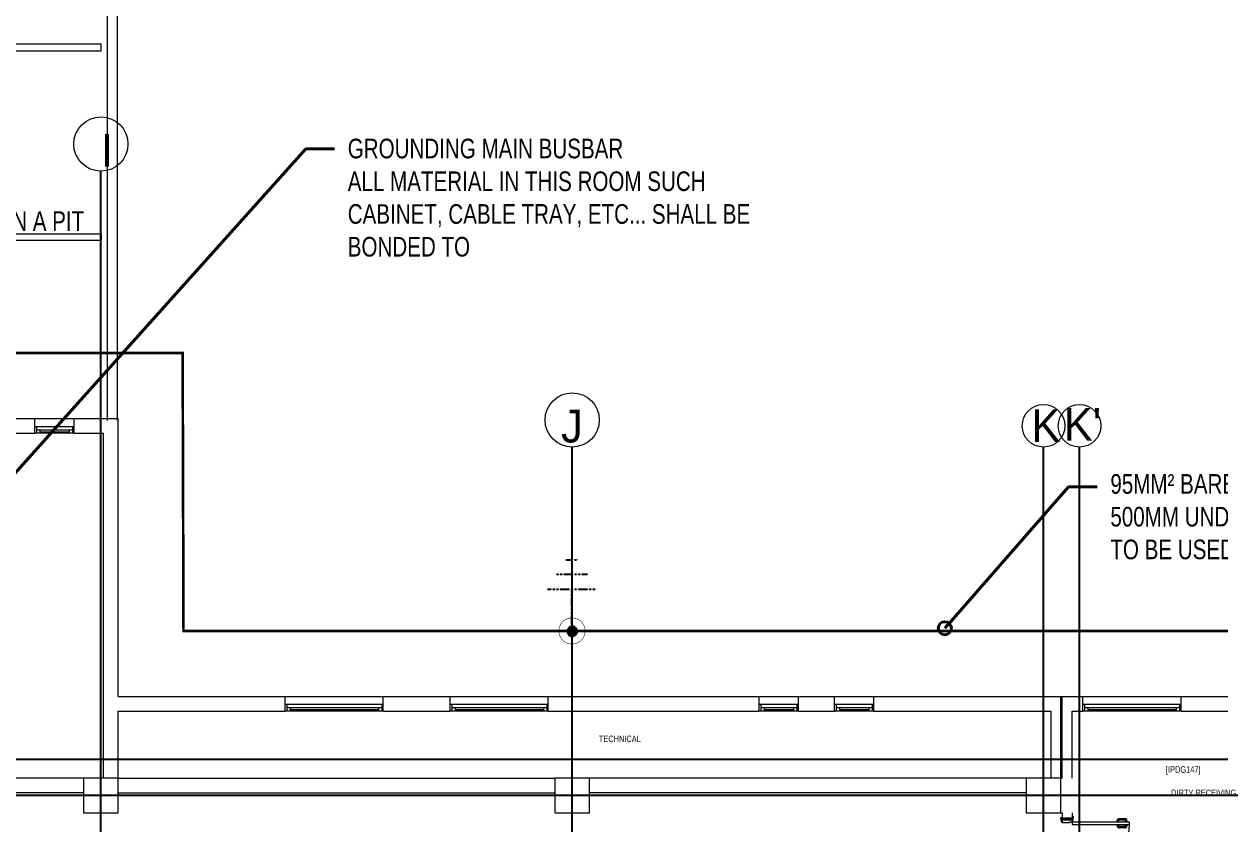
# Model space of a CAD drawing. Header units: metres. Extents: x -18745 to 220762, y -1579758 to -1356048.
# Drawn here: x 143188 to 161460, y -1397523 to -1385298 of the extents above; entities that cross this region are included whole.
import ezdxf
from ezdxf import colors
from ezdxf.entities.mleader import LeaderData, LeaderLine
from ezdxf.math import Vec2, Vec3

# ---------------------------------------------------------------- set-up
doc = ezdxf.new("R2010")
doc.units = ezdxf.units.M
for name, pattern in [('DASHDOTX2', [50.8, 25.4, -12.7, 0, -12.7]), ('DASHED2', [0.375, 0.25, -0.125]), ('PHANTOMX2', [5, 2.5, -0.5, 0.5, -0.5, 0.5, -0.5])]:
    doc.linetypes.add(name, pattern=pattern)
doc.layers.get('0').update_dxf_attribs({"lineweight": 0})
for name, color, linetype in [('0E-PW-GRD', 6, 'Continuous'), ('A-100 - Copy$0$axes', 8, 'Continuous'), ('PD-VENT', 70, 'Continuous')]:
    doc.layers.add(name, color=color, linetype=linetype)
for name, color, linetype, lineweight in [('A-100 - Copy$0$72_EGR_BASE_TEXT', 8, 'Continuous', 0), ('A-100 - Copy$0$Aluminum', 8, 'Continuous', 0), ('A-100 - Copy$0$AxisBalloons_2', 8, 'Continuous', 0), ('A-100 - Copy$0$Proj', 8, 'Continuous', 0), ('A-100 - Copy$0$Structure', 8, 'Continuous', 9), ('A-100 - Copy$0$TEXT', 8, 'Continuous', 0), ('A-100 - Copy$0$Walls', 8, 'Continuous', 0), ('A-100 - Copy$0$Wooden Joinery', 8, 'Continuous', 0), ('E-GRND', 94, 'DASHED2', 40), ('Tiles', 252, 'Continuous', 5)]:
    doc.layers.add(name, color=color, linetype=linetype, lineweight=lineweight)
doc.styles.add('A-100 - Copy$0$Standard', font='GOTHIC.TTF')
doc.styles.add('A-100 - Copy$0$X3G_ENTITY_2587EA', font='swisscl.ttf', dxfattribs={"height": 200})
doc.styles.add('ROMANS', font='romans.shx', dxfattribs={"width": 0.85})

# ---------------------------------------------------------------- blocks, each defined once
blk = doc.blocks.new('A$C22ed9212')
at = {"layer": 'Tiles', "elevation": 0}
for points in [[(-381106, -413551), (-381106, -405051), (-399449, -405051, -0.414214), (-403099, -401401), (-403099, -395531, 0.414214), (-411749, -386881), (-430349, -386881, -0.431909), (-432844, -384231), (-427349, -384231), (-427349, -378241)], [(-380956, -413551), (-380956, -404901), (-399449, -404901, -0.414214), (-402949, -401401), (-402949, -395531, 0.414214), (-411749, -386731), (-430349, -386731, -0.414214), (-432699, -384381), (-427199, -384381), (-427199, -378241)]]:
    blk.add_lwpolyline(points, format="xyb", dxfattribs=at)
for points in [[(-387106, -407801), (-387106, -407901), (-381206, -407901), (-381206, -407801)], [(-387106, -410801), (-387106, -410701), (-381206, -410701), (-381206, -410801)]]:
    blk.add_lwpolyline(points, close=True, dxfattribs=at)
blk = doc.blocks.new('GROUND-ROD1')
at = {"layer": 'E-GRND', "linetype": 'ByBlock', "lineweight": -2}
h = blk.add_hatch(color=256, dxfattribs=at)
edge = h.paths.add_edge_path(flags=0)
edge.add_arc((-6, 4), 76.2, 0, 180)
edge.add_arc((-6, 4), 76.2, 180, 360)
for p, q in [((-650, -373), (-650, 373)), ((-876, -237), (-876, 237)), ((-1097, -92), (-1097, 95)), ((-2, 0), (-650, 0))]:
    blk.add_line(p, q, dxfattribs=at)
at = {"layer": 'E-GRND', "const_width": 8}
blk.add_lwpolyline([(111, -159, -2.025962), (111, 159, -0.493593), (111, -159, 0.493593)], format="xyb", dxfattribs=at)
at = {"layer": 'E-GRND', "linetype": 'ByBlock', "lineweight": -2}
for start, end in [(360, 180), (180, 360)]:
    blk.add_arc((-6, 4), 76.2, start, end, dxfattribs=at)
blk = doc.blocks.new('_Origin')
at = {"color": 0, "linetype": 'ByBlock', "lineweight": -2}
blk.add_line((0, 0), (-1, 0), dxfattribs=at)
blk.add_circle((0, 0), 0.5, dxfattribs=at)
blk = doc.blocks.new('A-100 - Copy$0$A$C692066EF')
at = {"layer": 'A-100 - Copy$0$Wooden Joinery'}
for p, q in [((2366, 240), (2406, 240)), ((2366, 230), (2366, 240)), ((2366, 190), (2366, 180)), ((2376, 240), (2376, 250)), ((2396, 240), (2396, 250)), ((2406, 280), (2496, 280)), ((2406, 260), (2496, 260)), ((2406, 230), (2406, 240)), ((2406, 190), (2406, 180)), ((2506, 240), (2506, 250)), ((2506, 240), (2526, 240)), ((2526, 240), (2526, 250)), ((2366, 180), (2406, 180)), ((2376, 180), (2376, 170)), ((2396, 180), (2396, 170)), ((2406, 160), (2496, 160)), ((2406, 140), (2496, 140)), ((2506, 180), (2506, 170)), ((2506, 180), (2526, 180)), ((2526, 180), (2526, 170))]:
    blk.add_line(p, q, dxfattribs=at)
for points in [[(3215, 1080), (3205, 1080), (3195, 1150), (3215, 1150)], [(3365, 1070), (3375, 1070), (3385, 1140), (3365, 1140)], [(3215, 230), (2336, 230), (2336, 190), (3215, 190)], [(3215, 230), (2336, 230), (2336, 190), (3215, 190)], [(3365, 190), (3375, 190), (3385, 120), (3365, 120)], [(3215, 180), (3205, 180), (3195, 110), (3215, 110)]]:
    blk.add_lwpolyline(points, close=True, dxfattribs=at)
for points in [[(3215, 1105), (3365, 1105), (3365, 1130), (3215, 1130), (3215, 1105)], [(3215, 1105), (3215, 1070), (3255, 1070), (3255, 1060), (3365, 1060), (3365, 1105), (3215, 1105)], [(3215, 155), (3215, 190), (3255, 190), (3255, 200), (3365, 200), (3365, 155), (3215, 155)], [(3215, 155), (3365, 155), (3365, 130), (3215, 130), (3215, 155)]]:
    blk.add_lwpolyline(points, dxfattribs=at)
for centre, radius, start, end in [((3215, 190), 880, 90, 177.3947), ((2406, 250), 30, 90, 180), ((2406, 250), 10, 90, 180), ((2496, 250), 30, 0, 90), ((2496, 250), 10, 0, 90), ((2406, 170), 30, 180, 270), ((2406, 170), 10, 180, 270), ((2496, 170), 10, 270, 0), ((2496, 170), 30, 270, 0)]:
    blk.add_arc(centre, radius, start, end, dxfattribs=at)
blk = doc.blocks.new('A-100 - Copy')
at = {"layer": 'A-100 - Copy$0$Aluminum'}
for p, q in [((143955.8, -1391452.7, -2.4), (143355.8, -1391452.7, -2.4)), ((143955.8, -1391552.7, -2.4), (143355.8, -1391552.7, -2.4)), ((143380.8, -1391452.7, -2.4), (143380.8, -1391552.7, -2.4)), ((143930.8, -1391502.7, -2.4), (143380.8, -1391502.7, -2.4)), ((143430.8, -1391502.7, -2.4), (143430.8, -1391552.7, -2.4)), ((143430.8, -1391527.7, -2.4), (143880.8, -1391527.7, -2.4)), ((143880.8, -1391502.7, -2.4), (143880.8, -1391552.7, -2.4)), ((143930.8, -1391452.7, -2.4), (143930.8, -1391552.7, -2.4)), ((148678.3, -1395697.7, -2.4), (147178.3, -1395697.7, -2.4)), ((147203.3, -1395697.7, -2.4), (147203.3, -1395797.7, -2.4)), ((148653.3, -1395747.7, -2.4), (147203.3, -1395747.7, -2.4)), ((147253.3, -1395747.7, -2.4), (147253.3, -1395797.7, -2.4)), ((148603.3, -1395747.7, -2.4), (148603.3, -1395797.7, -2.4)), ((148653.3, -1395697.7, -2.4), (148653.3, -1395797.7, -2.4)), ((151198.3, -1395697.7, -2.4), (149698.3, -1395697.7, -2.4)), ((149723.3, -1395697.7, -2.6), (149723.3, -1395797.7, -2.6)), ((151173.3, -1395747.7, -2.4), (149723.3, -1395747.7, -2.4)), ((149773.3, -1395747.7, -2.4), (149773.3, -1395797.7, -2.4)), ((151123.3, -1395747.7, -2.4), (151123.3, -1395797.7, -2.4)), ((151173.3, -1395697.7, -2.4), (151173.3, -1395797.7, -2.4)), ((155020.8, -1395697.7, -2.4), (154420.8, -1395697.7, -2.4)), ((154445.8, -1395697.7, -2.4), (154445.8, -1395797.7, -2.4)), ((154995.8, -1395747.7, -2.4), (154445.8, -1395747.7, -2.4)), ((154495.8, -1395747.7, -2.4), (154495.8, -1395797.7, -2.4)), ((154945.8, -1395747.7, -2.4), (154945.8, -1395797.7, -2.4)), ((154995.8, -1395697.7, -2.4), (154995.8, -1395797.7, -2.4)), ((156170.8, -1395697.7, -2.4), (155570.8, -1395697.7, -2.4)), ((155595.8, -1395697.7, -2.4), (155595.8, -1395797.7, -2.4)), ((156145.8, -1395747.7, -2.4), (155595.8, -1395747.7, -2.4)), ((155645.8, -1395747.7, -2.4), (155645.8, -1395797.7, -2.4)), ((156095.8, -1395747.7, -2.4), (156095.8, -1395797.7, -2.4)), ((156145.8, -1395697.7, -2.4), (156145.8, -1395797.7, -2.4)), ((160863.3, -1395697.7, -2.4), (159363.3, -1395697.7, -2.4)), ((159388.3, -1395697.7, -2.4), (159388.3, -1395797.7, -2.4)), ((160838.3, -1395747.7, -2.4), (159388.3, -1395747.7, -2.4)), ((159438.3, -1395747.7, -2.4), (159438.3, -1395797.7, -2.4)), ((160788.3, -1395747.7, -2.4), (160788.3, -1395797.7, -2.4)), ((160838.3, -1395697.7, -2.4), (160838.3, -1395797.7, -2.4)), ((148678.3, -1395797.7, -2.4), (147178.3, -1395797.7, -2.4)), ((147253.3, -1395772.7, -2.4), (148603.3, -1395772.7, -2.4)), ((151198.3, -1395797.7, -2.4), (149698.3, -1395797.7, -2.4)), ((149773.3, -1395772.7, -2.4), (151123.3, -1395772.7, -2.4)), ((155020.8, -1395797.7, -2.4), (154420.8, -1395797.7, -2.4)), ((154495.8, -1395772.7, -2.4), (154945.8, -1395772.7, -2.4)), ((156170.8, -1395797.7, -2.4), (155570.8, -1395797.7, -2.4)), ((155645.8, -1395772.7, -2.4), (156095.8, -1395772.7, -2.4)), ((160865.3, -1395797.7, -0.1), (159365.3, -1395797.7, -0.1)), ((159438.3, -1395772.7, -2.4), (160788.3, -1395772.7, -2.4))]:
    blk.add_line(p, q, dxfattribs=at)
at = {"layer": 'A-100 - Copy$0$axes'}
for p, q in [((144363.7, -1477297.4, 0), (144363.7, -1387547.7, 0)), ((151563.3, -1477297.4, 0), (151563.3, -1391762.7, 0)), ((158763.3, -1477297.4, 0), (158763.3, -1391762.7, 0)), ((159313.3, -1477297.4, 0), (159313.3, -1391762.7, 0)), ((178940.3, -1396537.7, 0), (95643.4, -1396537.7, 0)), ((178940.3, -1397087.7, 0), (95650.8, -1397087.7, 0))]:
    blk.add_line(p, q, dxfattribs=at)
at = {"layer": 'A-100 - Copy$0$AxisBalloons_2'}
for centre, radius in [((144363.7, -1387133.8, 0), 413.9), ((151563.3, -1391348.8, 0), 413.9), ((158763.3, -1391437.7, 0), 325), ((159313.3, -1391437.7, 0), 325)]:
    blk.add_circle(centre, radius, dxfattribs=at)
at = {"layer": 'A-100 - Copy$0$Proj'}
for p, q in [((143355.8, -1391327.7, 0), (143955.8, -1391327.7, 0)), ((147178.3, -1395572.7), (148678.3, -1395572.7)), ((149698.3, -1395572.7, 0), (151198.3, -1395572.7, 0)), ((154420.8, -1395572.7, 0), (155020.8, -1395572.7, 0)), ((155570.8, -1395572.7, 0), (156170.8, -1395572.7, 0)), ((159365.3, -1395572.7, 2.4), (160865.3, -1395572.7, 2.4))]:
    blk.add_line(p, q, dxfattribs=at)
at = {"layer": 'A-100 - Copy$0$Structure', "elevation": 0}
for points in [[(144098.7, -1397352.7), (144628.7, -1397352.7), (144628.7, -1396822.7), (144098.7, -1396822.7)], [(151298.3, -1397352.7), (151828.3, -1397352.7), (151828.3, -1396822.7), (151298.3, -1396822.7)], [(158498.3, -1397352.7), (159028.3, -1397352.7), (159028.3, -1396822.7), (158498.3, -1396822.7)]]:
    blk.add_lwpolyline(points, close=True, dxfattribs=at)
at = {"layer": 'A-100 - Copy$0$Walls'}
for p, q in [((142805.8, -1391327.7, 0), (143355.8, -1391327.7, 0)), ((143355.8, -1391552.7, 0), (143355.8, -1391327.7, 0)), ((143955.8, -1391552.7, 0), (143955.8, -1391327.7, 0)), ((143955.8, -1391327.7, 0), (144628.7, -1391327.7, 0)), ((144628.7, -1395572.7, 0), (144628.7, -1391327.7, 0)), ((142805.8, -1391552.7, 0), (143355.8, -1391552.7, 0)), ((143955.8, -1391552.7, 0), (144403.7, -1391552.7, 0)), ((144403.7, -1396822.7, 0), (144403.7, -1391552.7, 0)), ((144628.7, -1395572.7, -1.9), (147180.3, -1395572.7)), ((147178.3, -1395797.7), (147178.3, -1395572.7)), ((148678.3, -1395797.7), (148678.3, -1395572.7)), ((148680.3, -1395572.7), (149700.3, -1395572.7, 0)), ((149698.3, -1395797.7, 0), (149698.3, -1395572.7, 0)), ((151198.3, -1395797.7, 0), (151198.3, -1395572.7, 0)), ((151200.3, -1395572.7, 0), (154422.8, -1395572.7, 0)), ((154420.8, -1395797.7, 0), (154420.8, -1395572.7, 0)), ((155020.8, -1395797.7, 0), (155020.8, -1395572.7, 0)), ((155022.8, -1395572.7, 0), (155572.8, -1395572.7, 0)), ((155570.8, -1395797.7, 0), (155570.8, -1395572.7, 0)), ((156170.8, -1395797.7, 0), (156170.8, -1395572.7, 0)), ((156172.8, -1395572.7, 0), (159028.3, -1395572.7, 2.1)), ((159028.3, -1396822.7, 0), (159028.3, -1395572.7, 0)), ((159028.3, -1395572.7, 0), (159048.3, -1395572.7, 0)), ((159048.3, -1395572.7, 2.1), (159365.3, -1395572.7, 2.4)), ((159048.3, -1396822.7, 0), (159048.3, -1395572.7, 0)), ((159363.3, -1395797.7, 0), (159363.3, -1395572.7, 0)), ((160863.3, -1395797.7, 0), (160863.3, -1395572.7, 0)), ((160865.3, -1395572.7, 2.4), (162465.3, -1395572.7, 0)), ((144628.7, -1396822.7, 0), (144628.7, -1395797.7, 0)), ((144628.7, -1395797.7, 2.9), (147180.3, -1395797.7)), ((148680.3, -1395797.7), (149698.3, -1395797.7, 5.9)), ((151200.3, -1395797.7, 0), (154420.8, -1395797.7, 3.8)), ((155022.8, -1395797.7, 0), (155570.8, -1395797.7, 7.6)), ((156170.8, -1395797.7, 2.4), (158878.3, -1395797.7, 2.4)), ((158878.3, -1396822.7, 0), (158878.3, -1395797.7, 0)), ((159198.3, -1395797.7, 2.4), (159365.3, -1395797.7, 2.4)), ((159198.3, -1396822.7, 0), (159198.3, -1395797.7, 0)), ((160865.3, -1395797.7, 2.4), (162463.3, -1395797.7, 2.4)), ((144098.2, -1396822.7, 0), (137428.2, -1396822.7, 0)), ((144629.1, -1396822.7, 0), (151299.1, -1396822.7, 0)), ((158498.3, -1396822.7, 0), (151827.4, -1396822.7, 0)), ((159028.3, -1396822.7, 0), (159048.3, -1396822.7, 0)), ((144098.2, -1397047.7, 0), (137428.2, -1397047.7, 0)), ((144629.1, -1397047.7, 0), (151299.1, -1397047.7, 0)), ((158498.3, -1397047.7, 0), (151827.4, -1397047.7, 0)), ((159028.3, -1397352.7, 0), (159048.3, -1397352.7, 0)), ((159048.3, -1397352.7, 0), (159048.3, -1397431, 0)), ((159198.3, -1397352.7, 0), (159198.3, -1397431, 0)), ((159198.3, -1397431, 0), (159048.3, -1397431, 0))]:
    blk.add_line(p, q, dxfattribs=at)
at = {"layer": 'A-100 - Copy$0$Wooden Joinery', "rotation": 180}
blk.add_blockref('A-100 - Copy$0$A$C692066EF', (162413.3, -1397301, 0), dxfattribs=at)
at = {"layer": 'A-100 - Copy$0$72_EGR_BASE_TEXT', "char_height": 100, "attachment_point": 2, "style": 'A-100 - Copy$0$X3G_ENTITY_2587EA'}
for s, insert in [('TECHNICAL', (152290.9, -1396170.6)), ('[IPDG147]', (160897.6, -1396639)), ('DIRTY RECEIVING', (161209.5, -1396995.9))]:
    blk.add_mtext(s, dxfattribs=dict(at, insert=insert))
at = {"layer": 'A-100 - Copy$0$TEXT', "char_height": 500, "attachment_point": 1, "style": 'A-100 - Copy$0$Standard'}
for s, insert in [('I', (144365.5, -1386977.8, 0)), ('K', (158575.3, -1391184.3, 0)), ("K'", (159069.6, -1391166.1, 0)), ('J', (151392.4, -1391192.8, 0))]:
    blk.add_mtext_dynamic_manual_height_columns(s, width=500, gutter_width=1, heights=[0], dxfattribs=dict(at, insert=insert))

msp = doc.modelspace()

# ---------------------------------------------------------------- linework, layer by layer
at = {"layer": '0E-PW-GRD', "linetype": 'DASHDOTX2', "ltscale": 10, "const_width": 40, "elevation": 0}
msp.add_lwpolyline([(98070.3, -1427702.7), (98070.3, -1394542.7), (99350.3, -1394542.7), (99350.3, -1369472.7), (116278.3, -1369472.7), (116278.3, -1390327.7), (145612.7, -1390327.7), (145625.6, -1394572.7), (167779.4, -1394572.7)], dxfattribs=at)

# ---------------------------------------------------------------- block references
at = {"layer": '0E-PW-GRD', "color": 141, "linetype": 'PHANTOMX2', "rotation": 270}
msp.add_blockref('GROUND-ROD1', (151560, -1394583.1, -4.8), dxfattribs=at)
at = {"layer": 'PD-VENT'}
msp.add_blockref('A$C22ed9212', (525571.7, -977806.6, 2.4), dxfattribs=at)

# ---------------------------------------------------------------- leaders
at = {"layer": 'E-GRND', "linetype": 'ByBlock', "ltscale": 400}
ml = msp.add_multileader_mtext('Standard', dxfattribs=at)
ml.set_content('{\\fArial|b0|i0|c0|p34;\\W0.75;\\C256;EARTH ROD (3M DEPTH)  IN A PIT (TYPICAL)}', color=140, style='ROMANS')
ml.set_leader_properties(color=181, lineweight=-1)
ml.build(insert=Vec2(0, 0))
ml.multileader.update_dxf_attribs({"dogleg_length": 319.7, "arrow_head_size": 200})
ctx = ml.context
ctx.base_point, ctx.char_height, ctx.arrow_head_size, ctx.landing_gap_size, ctx.plane_origin, ctx.plane_x_axis, ctx.plane_y_axis = Vec3(138810.3, -1388355.5, -7.2), 300, 200, 200, Vec3(136292.8, -1388167.2, -7.2), Vec3(1, 0.0000626), Vec3(-0.0000626, 1)
notes = []
notes.append((ctx, [(1, (1, 1, 0), (138368.3, -1388355.5, -7.2), (1, 0.0000626), 442, [(0, [(137532.4, -1389676.4, -7.2)], 0, [])])]))
ctx.mtext.insert, ctx.mtext.text_direction, ctx.mtext.rotation, ctx.mtext.width, ctx.mtext.defined_height, ctx.mtext.flow_direction = Vec3(139010.3, -1388161.4, -7.2), Vec3(1, 0.0000626), 0.0000626, 5749.077, 1062.8, 5
ml = msp.add_multileader_mtext('Standard', dxfattribs=at)
ml.set_content('{\\fArial|b0|i0|c0|p34;\\W0.75;\\C256;95MM² BARE COPPER CONDUCTOR BURIED 500MM UNDER GROUND, LIGHTNING LOOP TO BE USED FOR LV GROUNDING (TYPICAL)}', color=140, style='ROMANS')
ml.set_leader_properties(color=181, lineweight=-1)
ml.set_arrow_properties(name='ORIGIN')
ml.build(insert=Vec2(0, 0))
ml.multileader.update_dxf_attribs({"dogleg_length": 319.7, "arrow_head_size": 200})
ctx = ml.context
ctx.base_point, ctx.char_height, ctx.arrow_head_size, ctx.landing_gap_size, ctx.plane_origin, ctx.plane_x_axis, ctx.plane_y_axis = Vec3(159584.1, -1392370.5), 300, 200, 200, Vec3(157066.6, -1392182.2), Vec3(1, 0.0000626), Vec3(-0.0000626, 1)
notes.append((ctx, [(1, (1, 1, 0), (159142.1, -1392370.6), (1, 0.0000626), 442, [(0, [(157255.2, -1394531.1)], 0, [])])]))
ctx.mtext.insert, ctx.mtext.text_direction, ctx.mtext.rotation, ctx.mtext.width, ctx.mtext.defined_height, ctx.mtext.flow_direction = Vec3(159784.1, -1392176.4), Vec3(1, 0.0000626), 0.0000626, 6911.967, 1062.7, 5
for ctx, leaders in notes:
    for number, flags, end, landing, length, lines in leaders:
        leader = LeaderData()
        leader.index, (leader.has_last_leader_line, leader.has_dogleg_vector, leader.attachment_direction) = number, flags
        leader.last_leader_point, leader.dogleg_vector, leader.dogleg_length = Vec3(end), Vec3(landing), length
        for number, points, colour, breaks in lines:
            line = LeaderLine()
            line.index, line.vertices, line.color, line.breaks = number, Vec3.list(points), colors.encode_raw_color(colour), breaks
            leader.lines.append(line)
        ctx.leaders.append(leader)

# ---------------------------------------------------------------- next in the draw order: block references
msp.add_blockref('A-100 - Copy', (0, 0))

# ---------------------------------------------------------------- next in the draw order: leaders
ml = msp.add_multileader_mtext('Standard', dxfattribs=at)
ml.set_content('{\\fArial|b0|i0|c0|p34;\\W0.75;\\C256;GROUNDING MAIN BUSBAR\\PALL MATERIAL IN THIS ROOM SUCH CABINET, CABLE TRAY, ETC... SHALL BE BONDED TO}', color=140, style='ROMANS')
ml.set_leader_properties(color=181, lineweight=-1)
ml.build(insert=Vec2(0, 0))
ml.multileader.update_dxf_attribs({"dogleg_length": 319.7, "arrow_head_size": 200})
ctx = ml.context
ctx.base_point, ctx.char_height, ctx.arrow_head_size, ctx.landing_gap_size, ctx.plane_origin, ctx.plane_x_axis, ctx.plane_y_axis = Vec3(147934.8, -1387204.5, -2.4), 300, 200, 200, Vec3(141970.3, -1405095.3, -2.4), Vec3(1, 0.0000626), Vec3(-0.0000626, 1)
notes = []
notes.append((ctx, [(1, (1, 1, 0), (147492.8, -1387204.6, -2.4), (1, 0.0000626), 442, [(0, [(136688.3, -1399262.7, -2.4)], 0, [])])]))
ctx.mtext.insert, ctx.mtext.text_direction, ctx.mtext.rotation, ctx.mtext.width, ctx.mtext.defined_height, ctx.mtext.flow_direction = Vec3(148134.8, -1387052, -2.4), Vec3(1, 0.0000626), 0.0000626, 6361.861, 2607.8, 5
for ctx, leaders in notes:
    for number, flags, end, landing, length, lines in leaders:
        leader = LeaderData()
        leader.index, (leader.has_last_leader_line, leader.has_dogleg_vector, leader.attachment_direction) = number, flags
        leader.last_leader_point, leader.dogleg_vector, leader.dogleg_length = Vec3(end), Vec3(landing), length
        for number, points, colour, breaks in lines:
            line = LeaderLine()
            line.index, line.vertices, line.color, line.breaks = number, Vec3.list(points), colors.encode_raw_color(colour), breaks
            leader.lines.append(line)
        ctx.leaders.append(leader)

doc.saveas('drawing.dxf')
